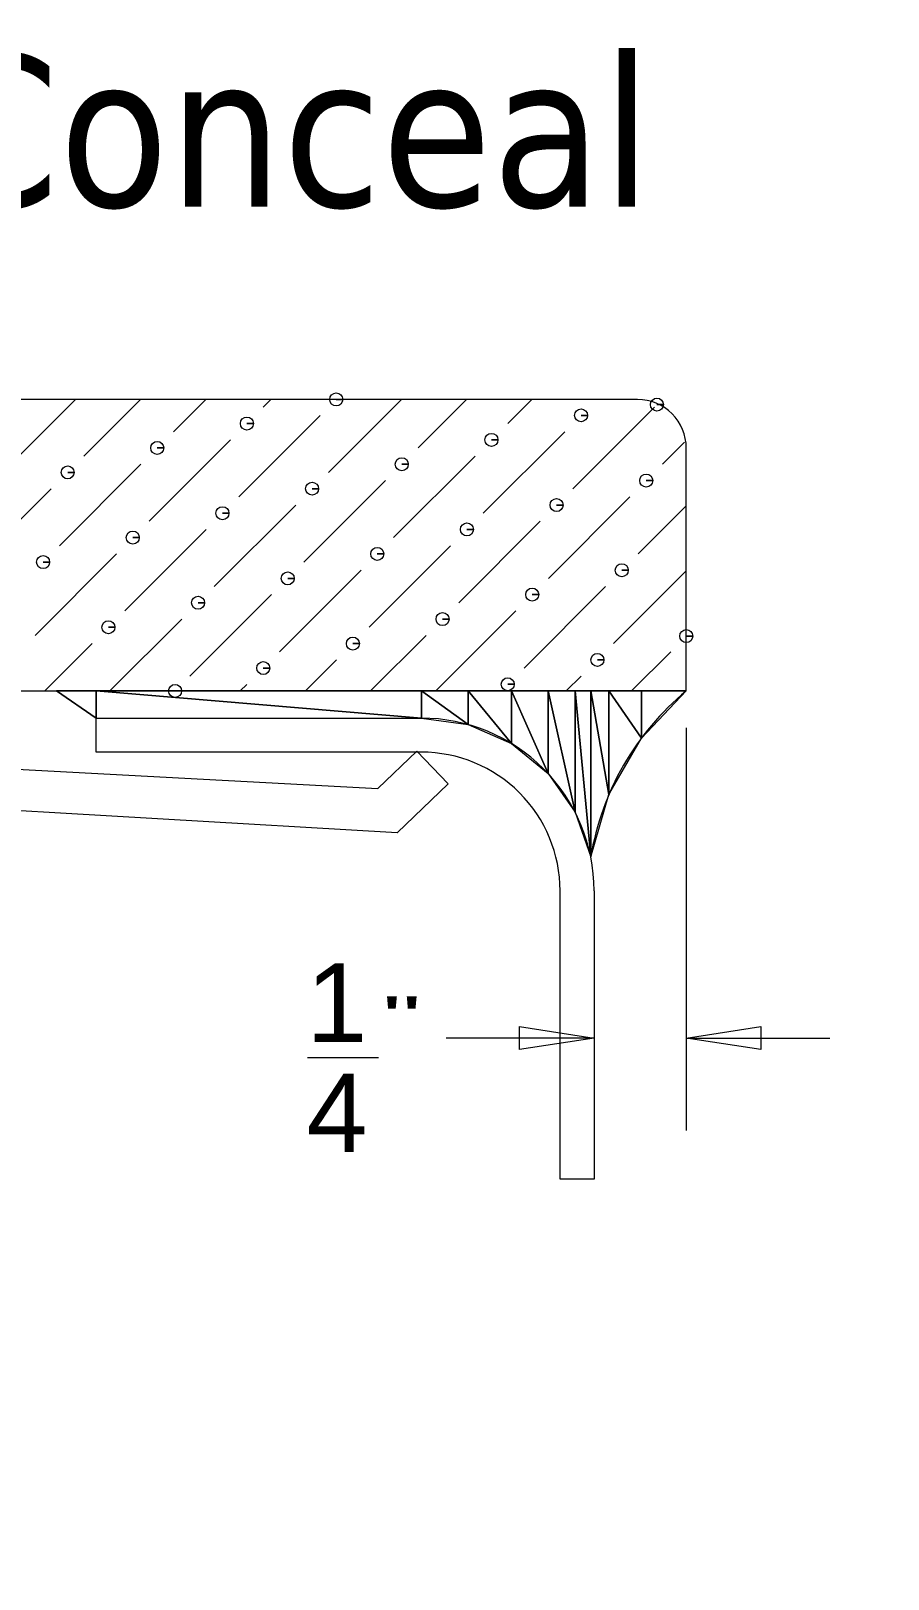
# Model space of a CAD drawing. Header units: millimetres. Extents: x 307 to 1784, y 295 to 1332.
# Drawn here: x 771.8 to 800.5, y 804 to 855.9 of the extents above; entities that cross this region are included whole.
import ezdxf

# ---------------------------------------------------------------- set-up
doc = ezdxf.new("R2010")
doc.units = ezdxf.units.MM
doc.linetypes.add('ACAD_ISO02W100', pattern=[15, 12, -3])
for name, color, linetype, lineweight in [('尺寸標注', 1, 'Continuous', 30), ('文字', 3, 'Continuous', 30), ('細實線', 1, 'Continuous', 13), ('虚线', 2, 'ACAD_ISO02W100', 30)]:
    doc.layers.add(name, color=color, linetype=linetype, lineweight=lineweight)
doc.styles.add('0', font='arial_0.ttf', dxfattribs={"height": 1})
doc.styles.add('DIM', font='txt.shx', dxfattribs={"width": 0.7, "bigfont": 'chineset.shx'})
doc.styles.get("Standard").update_dxf_attribs({"font": 'arial.ttf'})
doc.dimstyles.new('mm+in(开孔纸尺寸)', dxfattribs={"dimscale": 3, "dimtxt": 3.8, "dimasz": 2, "dimexe": 1.25, "dimexo": 0.625, "dimgap": 2, "dimtad": 1, "dimtxsty": 'DIM', "dimcen": 0, "dimclrd": 256, "dimclre": 256, "dimclrt": 3, "dimadec": 0, "dimazin": 0, "dimtfac": 1, "dimtmove": 0, "dimatfit": 1, "dimfxl": 1, "dimlwd": -1, "dimarcsym": 0})

# ---------------------------------------------------------------- blocks, each defined once
blk = doc.blocks.new('*D25')
at = {"layer": 'Defpoints', "color": 0}
for p in [(689.032, 971.518), (1474.332, 971.518), (1474.332, 622.848)]:
    blk.add_point(p, dxfattribs=at)
at = {"layer": '尺寸標注', "lineweight": -2}
for p, q in [((689.032, 969.643), (689.032, 619.098)), ((1474.332, 969.643), (1474.332, 619.098))]:
    blk.add_line(p, q, dxfattribs=at)
at = {"layer": '尺寸標注'}
blk.add_line((695.032, 622.848), (1468.332, 622.848), dxfattribs=at)
for points in [[(695.032, 623.848), (695.032, 621.848), (689.032, 622.848)], [(1468.332, 621.848), (1468.332, 623.848), (1474.332, 622.848)]]:
    blk.add_solid(points, dxfattribs=at)
at = {"layer": '尺寸標注', "color": 3, "insert": (1081.682, 635.498), "char_height": 11.4, "attachment_point": 5, "style": 'DIM'}
blk.add_mtext('785,3mm [30 15/16"]', dxfattribs=at)
blk = doc.blocks.new('*D26')
at = {"layer": 'Defpoints', "color": 0}
for p in [(695.382, 971.518), (1467.982, 971.518), (1467.982, 651.77)]:
    blk.add_point(p, dxfattribs=at)
at = {"layer": '尺寸標注', "lineweight": -2}
for p, q in [((695.382, 969.643), (695.382, 648.02)), ((1467.982, 969.643), (1467.982, 648.02))]:
    blk.add_line(p, q, dxfattribs=at)
at = {"layer": '尺寸標注'}
blk.add_line((701.382, 651.77), (1461.982, 651.77), dxfattribs=at)
for points in [[(701.382, 652.77), (701.382, 650.77), (695.382, 651.77)], [(1461.982, 650.77), (1461.982, 652.77), (1467.982, 651.77)]]:
    blk.add_solid(points, dxfattribs=at)
at = {"layer": '尺寸標注', "color": 3, "insert": (1081.682, 664.42), "char_height": 11.4, "attachment_point": 5, "style": 'DIM'}
blk.add_mtext('772,6mm [30 7/16"]', dxfattribs=at)
blk = doc.blocks.new('*D27')
at = {"layer": 'Defpoints', "color": 0}
for p in [(1088.302, 1188.968), (601.869, 754.068), (1088.302, 754.068)]:
    blk.add_point(p, dxfattribs=at)
at = {"layer": '尺寸標注', "lineweight": -2}
for p, q in [((1086.427, 1188.968), (598.119, 1188.968)), ((1086.427, 754.068), (598.119, 754.068))]:
    blk.add_line(p, q, dxfattribs=at)
at = {"layer": '尺寸標注'}
blk.add_line((601.869, 1182.968), (601.869, 760.068), dxfattribs=at)
for points in [[(602.869, 1182.968), (600.869, 1182.968), (601.869, 1188.968)], [(600.869, 760.068), (602.869, 760.068), (601.869, 754.068)]]:
    blk.add_solid(points, dxfattribs=at)
at = {"layer": '尺寸標注', "color": 3, "insert": (589.219, 971.518), "char_height": 11.4, "attachment_point": 5, "rotation": 90, "style": 'DIM'}
blk.add_mtext('434,9mm [17 1/8"]', dxfattribs=at)
blk = doc.blocks.new('*D28')
at = {"layer": 'Defpoints', "color": 0}
for p in [(1081.682, 1182.618), (629.142, 760.418), (1081.682, 760.418)]:
    blk.add_point(p, dxfattribs=at)
at = {"layer": '尺寸標注', "lineweight": -2}
for p, q in [((1079.807, 1182.618), (625.392, 1182.618)), ((1079.807, 760.418), (625.392, 760.418))]:
    blk.add_line(p, q, dxfattribs=at)
at = {"layer": '尺寸標注'}
blk.add_line((629.142, 1176.618), (629.142, 766.418), dxfattribs=at)
for points in [[(630.142, 1176.618), (628.142, 1176.618), (629.142, 1182.618)], [(628.142, 766.418), (630.142, 766.418), (629.142, 760.418)]]:
    blk.add_solid(points, dxfattribs=at)
at = {"layer": '尺寸標注', "color": 3, "insert": (616.492, 971.518), "char_height": 11.4, "attachment_point": 5, "rotation": 90, "style": 'DIM'}
blk.add_mtext('422,2mm [16 5/8"]', dxfattribs=at)
blk = doc.blocks.new('*D30')
at = {"layer": 'Defpoints', "color": 0}
for p in [(715.382, 969.015), (1081.682, 805.4), (1081.682, 712.267)]:
    blk.add_point(p, dxfattribs=at)
at = {"layer": '尺寸標注', "lineweight": -2}
for p, q in [((715.382, 967.14), (715.382, 708.517)), ((1081.682, 803.525), (1081.682, 708.517))]:
    blk.add_line(p, q, dxfattribs=at)
at = {"layer": '尺寸標注'}
blk.add_line((721.382, 712.267), (1075.682, 712.267), dxfattribs=at)
for points in [[(721.382, 713.267), (721.382, 711.267), (715.382, 712.267)], [(1075.682, 711.267), (1075.682, 713.267), (1081.682, 712.267)]]:
    blk.add_solid(points, dxfattribs=at)
at = {"layer": '尺寸標注', "color": 3, "insert": (898.532, 724.917), "char_height": 11.4, "attachment_point": 5, "style": 'DIM'}
blk.add_mtext('366,3mm [14 7/16"]', dxfattribs=at)
blk = doc.blocks.new('*D37')
at = {"layer": 'Defpoints', "color": 0}
for p in [(1081.682, 1176.178), (659.813, 766.678), (1081.682, 766.678)]:
    blk.add_point(p, dxfattribs=at)
at = {"layer": '尺寸標注', "lineweight": -2}
for p, q in [((1079.807, 1176.178), (656.063, 1176.178)), ((1079.807, 766.678), (656.063, 766.678))]:
    blk.add_line(p, q, dxfattribs=at)
at = {"layer": '尺寸標注'}
blk.add_line((659.813, 1170.178), (659.813, 772.678), dxfattribs=at)
for points in [[(660.813, 1170.178), (658.813, 1170.178), (659.813, 1176.178)], [(658.813, 772.678), (660.813, 772.678), (659.813, 766.678)]]:
    blk.add_solid(points, dxfattribs=at)
at = {"layer": '尺寸標注', "color": 3, "insert": (647.163, 971.428), "char_height": 11.4, "attachment_point": 5, "rotation": 90, "style": 'DIM'}
blk.add_mtext('409,5mm [16 1/8"]', dxfattribs=at)
blk = doc.blocks.new('*D38')
at = {"layer": 'Defpoints', "color": 0}
for p in [(701.732, 971.428), (1461.632, 971.428), (1461.632, 678.866)]:
    blk.add_point(p, dxfattribs=at)
at = {"layer": '尺寸標注', "lineweight": -2}
for p, q in [((701.732, 969.553), (701.732, 675.116)), ((1461.632, 969.553), (1461.632, 675.116))]:
    blk.add_line(p, q, dxfattribs=at)
at = {"layer": '尺寸標注'}
blk.add_line((707.732, 678.866), (1455.632, 678.866), dxfattribs=at)
for points in [[(707.732, 679.866), (707.732, 677.866), (701.732, 678.866)], [(1455.632, 677.866), (1455.632, 679.866), (1461.632, 678.866)]]:
    blk.add_solid(points, dxfattribs=at)
at = {"layer": '尺寸標注', "color": 3, "insert": (1081.682, 691.516), "char_height": 11.4, "attachment_point": 5, "style": 'DIM'}
blk.add_mtext('759,9mm [29 15/16"]', dxfattribs=at)

msp = doc.modelspace()

# ---------------------------------------------------------------- linework, layer by layer
msp.add_arc((790.493, 854.457), 97.45, 183.92536, 266.30008)
at = {"layer": '文字'}
msp.add_lwpolyline([(1378.339, 1173.062, 0.016145), (1281.882, 1176.178), (881.482, 1176.178, 0.016145), (785.024, 1173.062, 0.375749), (705.942, 1094.291, 0.034269), (705.942, 848.565, 0.375749), (785.024, 769.793, 0.016145), (881.482, 766.678), (1281.882, 766.678, 0.016145), (1378.339, 769.793, 0.375749), (1457.421, 848.565, 0.034269), (1457.421, 1094.291, 0.375749)], format="xyb", close=True, dxfattribs=at)
at = {"layer": '細實線', "lineweight": 9}
for points in [[(792.118, 843.507), (792.118, 843.507), (748.089, 843.507), (748.089, 843.507)], [(770.547, 840.787), (770.547, 840.787), (773.266, 843.508), (773.266, 843.508)], [(773.552, 841.607), (773.552, 841.607), (775.453, 843.508), (775.453, 843.508)], [(776.559, 842.427), (776.559, 842.427), (777.638, 843.508), (777.638, 843.508)], [(779.566, 843.248), (779.566, 843.248), (779.825, 843.508), (779.825, 843.508)], [(781.75, 841.061), (781.75, 841.061), (784.197, 843.508), (784.197, 843.508)], [(784.757, 841.881), (784.757, 841.881), (786.384, 843.508), (786.384, 843.508)], [(787.762, 842.701), (787.762, 842.701), (788.57, 843.508), (788.57, 843.508)], [(778.744, 840.242), (778.744, 840.242), (781.476, 842.974), (781.476, 842.974)], [(789.949, 840.515), (789.949, 840.515), (792.682, 843.248), (792.682, 843.248)], [(786.942, 839.694), (786.942, 839.694), (789.675, 842.427), (789.675, 842.427)], [(775.739, 839.422), (775.739, 839.422), (778.472, 842.153), (778.472, 842.153)], [(792.955, 841.335), (792.955, 841.335), (793.697, 842.076), (793.697, 842.076)], [(793.751, 833.731), (793.751, 833.731), (793.751, 841.874), (793.751, 841.874)], [(783.938, 838.876), (783.938, 838.876), (786.67, 841.607), (786.67, 841.607)], [(772.732, 838.602), (772.732, 838.602), (775.465, 841.335), (775.465, 841.335)], [(769.726, 837.781), (769.726, 837.781), (772.459, 840.515), (772.459, 840.515)], [(780.931, 838.055), (780.931, 838.055), (783.664, 840.787), (783.664, 840.787)], [(777.924, 837.235), (777.924, 837.235), (780.657, 839.968), (780.657, 839.968)], [(789.129, 837.509), (789.129, 837.509), (791.862, 840.242), (791.862, 840.242)], [(792.134, 838.329), (792.134, 838.329), (793.751, 839.945), (793.751, 839.945)], [(786.123, 836.689), (786.123, 836.689), (788.855, 839.422), (788.855, 839.422)], [(774.919, 836.415), (774.919, 836.415), (777.652, 839.148), (777.652, 839.148)], [(771.913, 835.596), (771.913, 835.596), (774.645, 838.329), (774.645, 838.329)], [(783.116, 835.87), (783.116, 835.87), (785.849, 838.602), (785.849, 838.602)], [(780.111, 835.05), (780.111, 835.05), (782.844, 837.781), (782.844, 837.781)], [(791.316, 835.322), (791.316, 835.322), (793.751, 837.758), (793.751, 837.758)], [(788.31, 834.502), (788.31, 834.502), (791.042, 837.235), (791.042, 837.235)], [(777.104, 834.23), (777.104, 834.23), (779.837, 836.963), (779.837, 836.963)], [(785.353, 833.733), (785.353, 833.733), (788.036, 836.415), (788.036, 836.415)], [(774.422, 833.733), (774.422, 833.733), (776.831, 836.141), (776.831, 836.141)], [(772.237, 833.733), (772.237, 833.733), (773.826, 835.322), (773.826, 835.322)], [(783.166, 833.733), (783.166, 833.733), (785.029, 835.596), (785.029, 835.596)], [(780.981, 833.733), (780.981, 833.733), (782.024, 834.776), (782.024, 834.776)], [(791.913, 833.733), (791.913, 833.733), (793.229, 835.05), (793.229, 835.05)], [(789.725, 833.733), (789.725, 833.733), (790.223, 834.23), (790.223, 834.23)], [(748.823, 833.733), (748.823, 833.733), (793.751, 833.733), (793.751, 833.733)], [(773.962, 832.824), (773.962, 832.824), (772.633, 833.733), (772.633, 833.733)], [(778.794, 833.733), (778.794, 833.733), (779.018, 833.956), (779.018, 833.956)], [(793.751, 833.733), (792.044, 832.327), (790.905, 830.349), (790.547, 828.168)], [(773.96, 832.824), (773.96, 832.824), (784.867, 832.824), (784.867, 832.824)], [(773.96, 831.682), (773.96, 831.682), (773.96, 832.823), (773.96, 832.823)], [(752.709, 832.109), (752.709, 832.109), (783.409, 830.465), (783.409, 830.465)], [(793.751, 832.495), (793.751, 832.495), (793.751, 819.001), (793.751, 819.001)], [(784.869, 831.682), (784.869, 831.682), (773.962, 831.682), (773.962, 831.682)], [(783.409, 830.465), (783.409, 830.465), (784.712, 831.719), (784.712, 831.719)], [(784.712, 831.719), (784.712, 831.719), (785.767, 830.622), (785.767, 830.622)], [(784.061, 828.982), (784.061, 828.982), (751.897, 830.855), (751.897, 830.855)], [(785.765, 830.622), (785.765, 830.622), (784.061, 828.982), (784.061, 828.982)], [(789.518, 817.364), (789.518, 817.364), (789.518, 827.033), (789.518, 827.033)], [(790.659, 827.033), (790.659, 827.033), (790.659, 817.364), (790.659, 817.364)], [(790.659, 822.094), (790.659, 822.094), (785.697, 822.094), (785.697, 822.094)], [(793.751, 822.094), (793.751, 822.094), (798.561, 822.094), (798.561, 822.094)], [(781.049, 821.442), (781.049, 821.442), (783.428, 821.442), (783.428, 821.442)], [(790.659, 817.364), (790.659, 817.364), (789.518, 817.364), (789.518, 817.364)]]:
    msp.add_open_spline(points, degree=3, dxfattribs=at)
for points, knots in [([(782.012, 843.509), (782.012, 843.509), (782.23, 843.509), (782.23, 843.509), (782.23, 843.509), (782.23, 843.629), (782.133, 843.727), (782.012, 843.727), (782.012, 843.727), (781.892, 843.727), (781.795, 843.629), (781.795, 843.509), (781.795, 843.509), (781.795, 843.389), (781.892, 843.291), (782.012, 843.291), (782.012, 843.291), (782.133, 843.291), (782.23, 843.389), (782.23, 843.509), (782.23, 843.509), (782.23, 843.509), (782.012, 843.509), (782.012, 843.509)], [0, 0, 0, 0, 0.142857, 0.142857, 0.142857, 0.142857, 0.285714, 0.285714, 0.285714, 0.285714, 0.428571, 0.428571, 0.428571, 0.428571, 0.571429, 0.571429, 0.571429, 0.571429, 0.714286, 0.714286, 0.714286, 0.714286, 1, 1, 1, 1]), ([(793.751, 841.876), (793.751, 842.308), (793.578, 842.723), (793.273, 843.028), (793.273, 843.028), (792.966, 843.335), (792.553, 843.508), (792.118, 843.508)], [0, 0, 0, 0, 0.333333, 0.333333, 0.333333, 0.333333, 1, 1, 1, 1]), ([(792.769, 843.334), (792.769, 843.334), (792.987, 843.334), (792.987, 843.334), (792.987, 843.334), (792.987, 843.454), (792.89, 843.552), (792.769, 843.552), (792.769, 843.552), (792.649, 843.552), (792.551, 843.454), (792.551, 843.334), (792.551, 843.334), (792.551, 843.214), (792.649, 843.116), (792.769, 843.116), (792.769, 843.116), (792.89, 843.116), (792.987, 843.214), (792.987, 843.334), (792.987, 843.334), (792.987, 843.334), (792.769, 843.334), (792.769, 843.334)], [0, 0, 0, 0, 0.142857, 0.142857, 0.142857, 0.142857, 0.285714, 0.285714, 0.285714, 0.285714, 0.428571, 0.428571, 0.428571, 0.428571, 0.571429, 0.571429, 0.571429, 0.571429, 0.714286, 0.714286, 0.714286, 0.714286, 1, 1, 1, 1]), ([(779.018, 842.701), (779.018, 842.701), (779.236, 842.701), (779.236, 842.701), (779.236, 842.701), (779.236, 842.821), (779.138, 842.919), (779.018, 842.919), (779.018, 842.919), (778.898, 842.919), (778.8, 842.821), (778.8, 842.701), (778.8, 842.701), (778.8, 842.581), (778.898, 842.483), (779.018, 842.483), (779.018, 842.483), (779.138, 842.483), (779.236, 842.581), (779.236, 842.701), (779.236, 842.701), (779.236, 842.701), (779.018, 842.701), (779.018, 842.701)], [0, 0, 0, 0, 0.142857, 0.142857, 0.142857, 0.142857, 0.285714, 0.285714, 0.285714, 0.285714, 0.428571, 0.428571, 0.428571, 0.428571, 0.571429, 0.571429, 0.571429, 0.571429, 0.714286, 0.714286, 0.714286, 0.714286, 1, 1, 1, 1]), ([(790.223, 842.975), (790.223, 842.975), (790.441, 842.975), (790.441, 842.975), (790.441, 842.975), (790.441, 843.095), (790.343, 843.193), (790.223, 843.193), (790.223, 843.193), (790.103, 843.193), (790.005, 843.095), (790.005, 842.975), (790.005, 842.975), (790.005, 842.855), (790.103, 842.757), (790.223, 842.757), (790.223, 842.757), (790.343, 842.757), (790.441, 842.855), (790.441, 842.975), (790.441, 842.975), (790.441, 842.975), (790.223, 842.975), (790.223, 842.975)], [0, 0, 0, 0, 0.142857, 0.142857, 0.142857, 0.142857, 0.285714, 0.285714, 0.285714, 0.285714, 0.428571, 0.428571, 0.428571, 0.428571, 0.571429, 0.571429, 0.571429, 0.571429, 0.714286, 0.714286, 0.714286, 0.714286, 1, 1, 1, 1]), ([(776.011, 841.881), (776.011, 841.881), (776.23, 841.881), (776.23, 841.881), (776.23, 841.881), (776.23, 842.001), (776.131, 842.099), (776.011, 842.099), (776.011, 842.099), (775.891, 842.099), (775.793, 842.001), (775.793, 841.881), (775.793, 841.881), (775.793, 841.761), (775.891, 841.663), (776.011, 841.663), (776.011, 841.663), (776.131, 841.663), (776.23, 841.761), (776.23, 841.881), (776.23, 841.881), (776.23, 841.881), (776.011, 841.881), (776.011, 841.881)], [0, 0, 0, 0, 0.142857, 0.142857, 0.142857, 0.142857, 0.285714, 0.285714, 0.285714, 0.285714, 0.428571, 0.428571, 0.428571, 0.428571, 0.571429, 0.571429, 0.571429, 0.571429, 0.714286, 0.714286, 0.714286, 0.714286, 1, 1, 1, 1]), ([(787.217, 842.153), (787.217, 842.153), (787.435, 842.153), (787.435, 842.153), (787.435, 842.153), (787.435, 842.273), (787.336, 842.371), (787.217, 842.371), (787.217, 842.371), (787.097, 842.371), (786.998, 842.273), (786.998, 842.153), (786.998, 842.153), (786.998, 842.033), (787.097, 841.935), (787.217, 841.935), (787.217, 841.935), (787.336, 841.935), (787.435, 842.033), (787.435, 842.153), (787.435, 842.153), (787.435, 842.153), (787.217, 842.153), (787.217, 842.153)], [0, 0, 0, 0, 0.142857, 0.142857, 0.142857, 0.142857, 0.285714, 0.285714, 0.285714, 0.285714, 0.428571, 0.428571, 0.428571, 0.428571, 0.571429, 0.571429, 0.571429, 0.571429, 0.714286, 0.714286, 0.714286, 0.714286, 1, 1, 1, 1]), ([(784.212, 841.335), (784.212, 841.335), (784.43, 841.335), (784.43, 841.335), (784.43, 841.335), (784.43, 841.456), (784.332, 841.554), (784.212, 841.554), (784.212, 841.554), (784.092, 841.554), (783.994, 841.456), (783.994, 841.335), (783.994, 841.335), (783.994, 841.215), (784.092, 841.118), (784.212, 841.118), (784.212, 841.118), (784.332, 841.118), (784.43, 841.215), (784.43, 841.335), (784.43, 841.335), (784.43, 841.335), (784.212, 841.335), (784.212, 841.335)], [0, 0, 0, 0, 0.142857, 0.142857, 0.142857, 0.142857, 0.285714, 0.285714, 0.285714, 0.285714, 0.428571, 0.428571, 0.428571, 0.428571, 0.571429, 0.571429, 0.571429, 0.571429, 0.714286, 0.714286, 0.714286, 0.714286, 1, 1, 1, 1]), ([(773.007, 841.062), (773.007, 841.062), (773.225, 841.062), (773.225, 841.062), (773.225, 841.062), (773.225, 841.182), (773.127, 841.28), (773.007, 841.28), (773.007, 841.28), (772.886, 841.28), (772.789, 841.182), (772.789, 841.062), (772.789, 841.062), (772.789, 840.942), (772.886, 840.844), (773.007, 840.844), (773.007, 840.844), (773.127, 840.844), (773.225, 840.942), (773.225, 841.062), (773.225, 841.062), (773.225, 841.062), (773.007, 841.062), (773.007, 841.062)], [0, 0, 0, 0, 0.142857, 0.142857, 0.142857, 0.142857, 0.285714, 0.285714, 0.285714, 0.285714, 0.428571, 0.428571, 0.428571, 0.428571, 0.571429, 0.571429, 0.571429, 0.571429, 0.714286, 0.714286, 0.714286, 0.714286, 1, 1, 1, 1]), ([(792.409, 840.788), (792.409, 840.788), (792.626, 840.788), (792.626, 840.788), (792.626, 840.788), (792.626, 840.908), (792.528, 841.006), (792.409, 841.006), (792.409, 841.006), (792.288, 841.006), (792.19, 840.908), (792.19, 840.788), (792.19, 840.788), (792.19, 840.668), (792.288, 840.57), (792.409, 840.57), (792.409, 840.57), (792.528, 840.57), (792.626, 840.668), (792.626, 840.788), (792.626, 840.788), (792.626, 840.788), (792.409, 840.788), (792.409, 840.788)], [0, 0, 0, 0, 0.142857, 0.142857, 0.142857, 0.142857, 0.285714, 0.285714, 0.285714, 0.285714, 0.428571, 0.428571, 0.428571, 0.428571, 0.571429, 0.571429, 0.571429, 0.571429, 0.714286, 0.714286, 0.714286, 0.714286, 1, 1, 1, 1]), ([(781.205, 840.516), (781.205, 840.516), (781.423, 840.516), (781.423, 840.516), (781.423, 840.516), (781.423, 840.636), (781.325, 840.734), (781.205, 840.734), (781.205, 840.734), (781.085, 840.734), (780.987, 840.636), (780.987, 840.516), (780.987, 840.516), (780.987, 840.396), (781.085, 840.298), (781.205, 840.298), (781.205, 840.298), (781.325, 840.298), (781.423, 840.396), (781.423, 840.516), (781.423, 840.516), (781.423, 840.516), (781.205, 840.516), (781.205, 840.516)], [0, 0, 0, 0, 0.142857, 0.142857, 0.142857, 0.142857, 0.285714, 0.285714, 0.285714, 0.285714, 0.428571, 0.428571, 0.428571, 0.428571, 0.571429, 0.571429, 0.571429, 0.571429, 0.714286, 0.714286, 0.714286, 0.714286, 1, 1, 1, 1]), ([(778.198, 839.694), (778.198, 839.694), (778.416, 839.694), (778.416, 839.694), (778.416, 839.694), (778.416, 839.815), (778.319, 839.912), (778.198, 839.912), (778.198, 839.912), (778.078, 839.912), (777.981, 839.815), (777.981, 839.694), (777.981, 839.694), (777.981, 839.574), (778.078, 839.476), (778.198, 839.476), (778.198, 839.476), (778.319, 839.476), (778.416, 839.574), (778.416, 839.694), (778.416, 839.694), (778.416, 839.694), (778.198, 839.694), (778.198, 839.694)], [0, 0, 0, 0, 0.142857, 0.142857, 0.142857, 0.142857, 0.285714, 0.285714, 0.285714, 0.285714, 0.428571, 0.428571, 0.428571, 0.428571, 0.571429, 0.571429, 0.571429, 0.571429, 0.714286, 0.714286, 0.714286, 0.714286, 1, 1, 1, 1]), ([(789.402, 839.968), (789.402, 839.968), (789.619, 839.968), (789.619, 839.968), (789.619, 839.968), (789.619, 840.088), (789.522, 840.186), (789.402, 840.186), (789.402, 840.186), (789.281, 840.186), (789.184, 840.088), (789.184, 839.968), (789.184, 839.968), (789.184, 839.848), (789.281, 839.75), (789.402, 839.75), (789.402, 839.75), (789.522, 839.75), (789.619, 839.848), (789.619, 839.968), (789.619, 839.968), (789.619, 839.968), (789.402, 839.968), (789.402, 839.968)], [0, 0, 0, 0, 0.142857, 0.142857, 0.142857, 0.142857, 0.285714, 0.285714, 0.285714, 0.285714, 0.428571, 0.428571, 0.428571, 0.428571, 0.571429, 0.571429, 0.571429, 0.571429, 0.714286, 0.714286, 0.714286, 0.714286, 1, 1, 1, 1]), ([(786.397, 839.149), (786.397, 839.149), (786.615, 839.149), (786.615, 839.149), (786.615, 839.149), (786.615, 839.268), (786.517, 839.367), (786.397, 839.367), (786.397, 839.367), (786.277, 839.367), (786.179, 839.268), (786.179, 839.149), (786.179, 839.149), (786.179, 839.028), (786.277, 838.93), (786.397, 838.93), (786.397, 838.93), (786.517, 838.93), (786.615, 839.028), (786.615, 839.149), (786.615, 839.149), (786.615, 839.149), (786.397, 839.149), (786.397, 839.149)], [0, 0, 0, 0, 0.142857, 0.142857, 0.142857, 0.142857, 0.285714, 0.285714, 0.285714, 0.285714, 0.428571, 0.428571, 0.428571, 0.428571, 0.571429, 0.571429, 0.571429, 0.571429, 0.714286, 0.714286, 0.714286, 0.714286, 1, 1, 1, 1]), ([(775.192, 838.877), (775.192, 838.877), (775.41, 838.877), (775.41, 838.877), (775.41, 838.877), (775.41, 838.997), (775.312, 839.095), (775.192, 839.095), (775.192, 839.095), (775.072, 839.095), (774.974, 838.997), (774.974, 838.877), (774.974, 838.877), (774.974, 838.756), (775.072, 838.659), (775.192, 838.659), (775.192, 838.659), (775.312, 838.659), (775.41, 838.756), (775.41, 838.877), (775.41, 838.877), (775.41, 838.877), (775.192, 838.877), (775.192, 838.877)], [0, 0, 0, 0, 0.142857, 0.142857, 0.142857, 0.142857, 0.285714, 0.285714, 0.285714, 0.285714, 0.428571, 0.428571, 0.428571, 0.428571, 0.571429, 0.571429, 0.571429, 0.571429, 0.714286, 0.714286, 0.714286, 0.714286, 1, 1, 1, 1]), ([(772.185, 838.055), (772.185, 838.055), (772.403, 838.055), (772.403, 838.055), (772.403, 838.055), (772.403, 838.175), (772.305, 838.273), (772.185, 838.273), (772.185, 838.273), (772.065, 838.273), (771.967, 838.175), (771.967, 838.055), (771.967, 838.055), (771.967, 837.935), (772.065, 837.837), (772.185, 837.837), (772.185, 837.837), (772.305, 837.837), (772.403, 837.935), (772.403, 838.055), (772.403, 838.055), (772.403, 838.055), (772.185, 838.055), (772.185, 838.055)], [0, 0, 0, 0, 0.142857, 0.142857, 0.142857, 0.142857, 0.285714, 0.285714, 0.285714, 0.285714, 0.428571, 0.428571, 0.428571, 0.428571, 0.571429, 0.571429, 0.571429, 0.571429, 0.714286, 0.714286, 0.714286, 0.714286, 1, 1, 1, 1]), ([(783.39, 838.329), (783.39, 838.329), (783.608, 838.329), (783.608, 838.329), (783.608, 838.329), (783.608, 838.449), (783.51, 838.547), (783.39, 838.547), (783.39, 838.547), (783.27, 838.547), (783.172, 838.449), (783.172, 838.329), (783.172, 838.329), (783.172, 838.209), (783.27, 838.111), (783.39, 838.111), (783.39, 838.111), (783.51, 838.111), (783.608, 838.209), (783.608, 838.329), (783.608, 838.329), (783.608, 838.329), (783.39, 838.329), (783.39, 838.329)], [0, 0, 0, 0, 0.142857, 0.142857, 0.142857, 0.142857, 0.285714, 0.285714, 0.285714, 0.285714, 0.428571, 0.428571, 0.428571, 0.428571, 0.571429, 0.571429, 0.571429, 0.571429, 0.714286, 0.714286, 0.714286, 0.714286, 1, 1, 1, 1]), ([(780.386, 837.509), (780.386, 837.509), (780.604, 837.509), (780.604, 837.509), (780.604, 837.509), (780.604, 837.629), (780.505, 837.727), (780.386, 837.727), (780.386, 837.727), (780.265, 837.727), (780.167, 837.629), (780.167, 837.509), (780.167, 837.509), (780.167, 837.389), (780.265, 837.291), (780.386, 837.291), (780.386, 837.291), (780.505, 837.291), (780.604, 837.389), (780.604, 837.509), (780.604, 837.509), (780.604, 837.509), (780.386, 837.509), (780.386, 837.509)], [0, 0, 0, 0, 0.142857, 0.142857, 0.142857, 0.142857, 0.285714, 0.285714, 0.285714, 0.285714, 0.428571, 0.428571, 0.428571, 0.428571, 0.571429, 0.571429, 0.571429, 0.571429, 0.714286, 0.714286, 0.714286, 0.714286, 1, 1, 1, 1]), ([(791.589, 837.781), (791.589, 837.781), (791.807, 837.781), (791.807, 837.781), (791.807, 837.781), (791.807, 837.901), (791.709, 837.999), (791.589, 837.999), (791.589, 837.999), (791.469, 837.999), (791.371, 837.901), (791.371, 837.781), (791.371, 837.781), (791.371, 837.661), (791.469, 837.563), (791.589, 837.563), (791.589, 837.563), (791.709, 837.563), (791.807, 837.661), (791.807, 837.781), (791.807, 837.781), (791.807, 837.781), (791.589, 837.781), (791.589, 837.781)], [0, 0, 0, 0, 0.142857, 0.142857, 0.142857, 0.142857, 0.285714, 0.285714, 0.285714, 0.285714, 0.428571, 0.428571, 0.428571, 0.428571, 0.571429, 0.571429, 0.571429, 0.571429, 0.714286, 0.714286, 0.714286, 0.714286, 1, 1, 1, 1]), ([(777.379, 836.69), (777.379, 836.69), (777.597, 836.69), (777.597, 836.69), (777.597, 836.69), (777.597, 836.81), (777.499, 836.908), (777.379, 836.908), (777.379, 836.908), (777.259, 836.908), (777.161, 836.81), (777.161, 836.69), (777.161, 836.69), (777.161, 836.57), (777.259, 836.472), (777.379, 836.472), (777.379, 836.472), (777.499, 836.472), (777.597, 836.57), (777.597, 836.69), (777.597, 836.69), (777.597, 836.69), (777.379, 836.69), (777.379, 836.69)], [0, 0, 0, 0, 0.142857, 0.142857, 0.142857, 0.142857, 0.285714, 0.285714, 0.285714, 0.285714, 0.428571, 0.428571, 0.428571, 0.428571, 0.571429, 0.571429, 0.571429, 0.571429, 0.714286, 0.714286, 0.714286, 0.714286, 1, 1, 1, 1]), ([(788.584, 836.963), (788.584, 836.963), (788.802, 836.963), (788.802, 836.963), (788.802, 836.963), (788.802, 837.084), (788.704, 837.182), (788.584, 837.182), (788.584, 837.182), (788.464, 837.182), (788.366, 837.084), (788.366, 836.963), (788.366, 836.963), (788.366, 836.843), (788.464, 836.745), (788.584, 836.745), (788.584, 836.745), (788.704, 836.745), (788.802, 836.843), (788.802, 836.963), (788.802, 836.963), (788.802, 836.963), (788.584, 836.963), (788.584, 836.963)], [0, 0, 0, 0, 0.142857, 0.142857, 0.142857, 0.142857, 0.285714, 0.285714, 0.285714, 0.285714, 0.428571, 0.428571, 0.428571, 0.428571, 0.571429, 0.571429, 0.571429, 0.571429, 0.714286, 0.714286, 0.714286, 0.714286, 1, 1, 1, 1]), ([(785.577, 836.142), (785.577, 836.142), (785.795, 836.142), (785.795, 836.142), (785.795, 836.142), (785.795, 836.262), (785.697, 836.36), (785.577, 836.36), (785.577, 836.36), (785.457, 836.36), (785.359, 836.262), (785.359, 836.142), (785.359, 836.142), (785.359, 836.022), (785.457, 835.924), (785.577, 835.924), (785.577, 835.924), (785.697, 835.924), (785.795, 836.022), (785.795, 836.142), (785.795, 836.142), (785.795, 836.142), (785.577, 836.142), (785.577, 836.142)], [0, 0, 0, 0, 0.142857, 0.142857, 0.142857, 0.142857, 0.285714, 0.285714, 0.285714, 0.285714, 0.428571, 0.428571, 0.428571, 0.428571, 0.571429, 0.571429, 0.571429, 0.571429, 0.714286, 0.714286, 0.714286, 0.714286, 1, 1, 1, 1]), ([(774.372, 835.87), (774.372, 835.87), (774.59, 835.87), (774.59, 835.87), (774.59, 835.87), (774.59, 835.99), (774.492, 836.088), (774.372, 836.088), (774.372, 836.088), (774.252, 836.088), (774.154, 835.99), (774.154, 835.87), (774.154, 835.87), (774.154, 835.75), (774.252, 835.652), (774.372, 835.652), (774.372, 835.652), (774.492, 835.652), (774.59, 835.75), (774.59, 835.87), (774.59, 835.87), (774.59, 835.87), (774.372, 835.87), (774.372, 835.87)], [0, 0, 0, 0, 0.142857, 0.142857, 0.142857, 0.142857, 0.285714, 0.285714, 0.285714, 0.285714, 0.428571, 0.428571, 0.428571, 0.428571, 0.571429, 0.571429, 0.571429, 0.571429, 0.714286, 0.714286, 0.714286, 0.714286, 1, 1, 1, 1]), ([(793.752, 835.573), (793.752, 835.573), (793.969, 835.573), (793.969, 835.573), (793.969, 835.573), (793.969, 835.693), (793.872, 835.791), (793.752, 835.791), (793.752, 835.791), (793.631, 835.791), (793.533, 835.693), (793.533, 835.573), (793.533, 835.573), (793.533, 835.453), (793.631, 835.355), (793.752, 835.355), (793.752, 835.355), (793.872, 835.355), (793.969, 835.453), (793.969, 835.573), (793.969, 835.573), (793.969, 835.573), (793.752, 835.573), (793.752, 835.573)], [0, 0, 0, 0, 0.142857, 0.142857, 0.142857, 0.142857, 0.285714, 0.285714, 0.285714, 0.285714, 0.428571, 0.428571, 0.428571, 0.428571, 0.571429, 0.571429, 0.571429, 0.571429, 0.714286, 0.714286, 0.714286, 0.714286, 1, 1, 1, 1]), ([(782.571, 835.322), (782.571, 835.322), (782.788, 835.322), (782.788, 835.322), (782.788, 835.322), (782.788, 835.442), (782.691, 835.54), (782.571, 835.54), (782.571, 835.54), (782.45, 835.54), (782.352, 835.442), (782.352, 835.322), (782.352, 835.322), (782.352, 835.202), (782.45, 835.104), (782.571, 835.104), (782.571, 835.104), (782.691, 835.104), (782.788, 835.202), (782.788, 835.322), (782.788, 835.322), (782.788, 835.322), (782.571, 835.322), (782.571, 835.322)], [0, 0, 0, 0, 0.142857, 0.142857, 0.142857, 0.142857, 0.285714, 0.285714, 0.285714, 0.285714, 0.428571, 0.428571, 0.428571, 0.428571, 0.571429, 0.571429, 0.571429, 0.571429, 0.714286, 0.714286, 0.714286, 0.714286, 1, 1, 1, 1]), ([(779.566, 834.503), (779.566, 834.503), (779.784, 834.503), (779.784, 834.503), (779.784, 834.503), (779.784, 834.623), (779.686, 834.72), (779.566, 834.72), (779.566, 834.72), (779.446, 834.72), (779.348, 834.623), (779.348, 834.503), (779.348, 834.503), (779.348, 834.382), (779.446, 834.284), (779.566, 834.284), (779.566, 834.284), (779.686, 834.284), (779.784, 834.382), (779.784, 834.503), (779.784, 834.503), (779.784, 834.503), (779.566, 834.503), (779.566, 834.503)], [0, 0, 0, 0, 0.142857, 0.142857, 0.142857, 0.142857, 0.285714, 0.285714, 0.285714, 0.285714, 0.428571, 0.428571, 0.428571, 0.428571, 0.571429, 0.571429, 0.571429, 0.571429, 0.714286, 0.714286, 0.714286, 0.714286, 1, 1, 1, 1]), ([(790.769, 834.777), (790.769, 834.777), (790.987, 834.777), (790.987, 834.777), (790.987, 834.777), (790.987, 834.896), (790.889, 834.994), (790.769, 834.994), (790.769, 834.994), (790.649, 834.994), (790.551, 834.896), (790.551, 834.777), (790.551, 834.777), (790.551, 834.656), (790.649, 834.558), (790.769, 834.558), (790.769, 834.558), (790.889, 834.558), (790.987, 834.656), (790.987, 834.777), (790.987, 834.777), (790.987, 834.777), (790.769, 834.777), (790.769, 834.777)], [0, 0, 0, 0, 0.142857, 0.142857, 0.142857, 0.142857, 0.285714, 0.285714, 0.285714, 0.285714, 0.428571, 0.428571, 0.428571, 0.428571, 0.571429, 0.571429, 0.571429, 0.571429, 0.714286, 0.714286, 0.714286, 0.714286, 1, 1, 1, 1]), ([(787.762, 833.957), (787.762, 833.957), (787.98, 833.957), (787.98, 833.957), (787.98, 833.957), (787.98, 834.077), (787.883, 834.175), (787.762, 834.175), (787.762, 834.175), (787.642, 834.175), (787.544, 834.077), (787.544, 833.957), (787.544, 833.957), (787.544, 833.837), (787.642, 833.739), (787.762, 833.739), (787.762, 833.739), (787.883, 833.739), (787.98, 833.837), (787.98, 833.957), (787.98, 833.957), (787.98, 833.957), (787.762, 833.957), (787.762, 833.957)], [0, 0, 0, 0, 0.142857, 0.142857, 0.142857, 0.142857, 0.285714, 0.285714, 0.285714, 0.285714, 0.428571, 0.428571, 0.428571, 0.428571, 0.571429, 0.571429, 0.571429, 0.571429, 0.714286, 0.714286, 0.714286, 0.714286, 1, 1, 1, 1]), ([(773.962, 832.826), (773.962, 832.826), (772.633, 833.735), (772.633, 833.735), (772.633, 833.735), (772.633, 833.735), (773.962, 833.735), (773.962, 833.735), (773.962, 833.735), (773.962, 833.735), (773.962, 832.826), (773.962, 832.826)], [0, 0, 0, 0, 0.25, 0.25, 0.25, 0.25, 0.5, 0.5, 0.5, 0.5, 1, 1, 1, 1]), ([(773.962, 832.826), (773.962, 832.826), (773.962, 833.735), (773.962, 833.735), (773.962, 833.735), (773.962, 833.735), (784.869, 832.826), (784.869, 832.826), (784.869, 832.826), (784.869, 832.826), (773.962, 832.826), (773.962, 832.826)], [0, 0, 0, 0, 0.25, 0.25, 0.25, 0.25, 0.5, 0.5, 0.5, 0.5, 1, 1, 1, 1]), ([(784.869, 832.826), (784.869, 832.826), (773.962, 833.735), (773.962, 833.735), (773.962, 833.735), (773.962, 833.735), (784.869, 833.735), (784.869, 833.735), (784.869, 833.735), (784.869, 833.735), (784.869, 832.826), (784.869, 832.826)], [0, 0, 0, 0, 0.25, 0.25, 0.25, 0.25, 0.5, 0.5, 0.5, 0.5, 1, 1, 1, 1]), ([(776.609, 833.733), (776.609, 833.733), (776.828, 833.733), (776.828, 833.733), (776.828, 833.733), (776.828, 833.853), (776.73, 833.951), (776.609, 833.951), (776.609, 833.951), (776.489, 833.951), (776.392, 833.853), (776.392, 833.733), (776.392, 833.733), (776.392, 833.613), (776.489, 833.515), (776.609, 833.515), (776.609, 833.515), (776.73, 833.515), (776.828, 833.613), (776.828, 833.733), (776.828, 833.733), (776.828, 833.733), (776.609, 833.733), (776.609, 833.733)], [0, 0, 0, 0, 0.142857, 0.142857, 0.142857, 0.142857, 0.285714, 0.285714, 0.285714, 0.285714, 0.428571, 0.428571, 0.428571, 0.428571, 0.571429, 0.571429, 0.571429, 0.571429, 0.714286, 0.714286, 0.714286, 0.714286, 1, 1, 1, 1]), ([(784.869, 832.826), (784.869, 832.826), (784.869, 833.735), (784.869, 833.735), (784.869, 833.735), (784.869, 833.735), (786.44, 832.608), (786.44, 832.608), (786.44, 832.608), (786.44, 832.608), (784.869, 832.826), (784.869, 832.826)], [0, 0, 0, 0, 0.25, 0.25, 0.25, 0.25, 0.5, 0.5, 0.5, 0.5, 1, 1, 1, 1]), ([(786.44, 832.608), (786.44, 832.608), (784.869, 833.735), (784.869, 833.735), (784.869, 833.735), (784.869, 833.735), (786.44, 833.735), (786.44, 833.735), (786.44, 833.735), (786.44, 833.735), (786.44, 832.608), (786.44, 832.608)], [0, 0, 0, 0, 0.25, 0.25, 0.25, 0.25, 0.5, 0.5, 0.5, 0.5, 1, 1, 1, 1]), ([(786.44, 832.608), (786.44, 832.608), (786.44, 833.735), (786.44, 833.735), (786.44, 833.735), (786.44, 833.735), (787.893, 831.973), (787.893, 831.973), (787.893, 831.973), (787.893, 831.973), (786.44, 832.608), (786.44, 832.608)], [0, 0, 0, 0, 0.25, 0.25, 0.25, 0.25, 0.5, 0.5, 0.5, 0.5, 1, 1, 1, 1]), ([(787.893, 831.973), (787.893, 831.973), (786.44, 833.735), (786.44, 833.735), (786.44, 833.735), (786.44, 833.735), (787.893, 833.735), (787.893, 833.735), (787.893, 833.735), (787.893, 833.735), (787.893, 831.973), (787.893, 831.973)], [0, 0, 0, 0, 0.25, 0.25, 0.25, 0.25, 0.5, 0.5, 0.5, 0.5, 1, 1, 1, 1]), ([(787.893, 831.973), (787.893, 831.973), (787.893, 833.735), (787.893, 833.735), (787.893, 833.735), (787.893, 833.735), (789.119, 830.969), (789.119, 830.969), (789.119, 830.969), (789.119, 830.969), (787.893, 831.973), (787.893, 831.973)], [0, 0, 0, 0, 0.25, 0.25, 0.25, 0.25, 0.5, 0.5, 0.5, 0.5, 1, 1, 1, 1]), ([(789.119, 830.969), (789.119, 830.969), (787.893, 833.735), (787.893, 833.735), (787.893, 833.735), (787.893, 833.735), (789.119, 833.735), (789.119, 833.735), (789.119, 833.735), (789.119, 833.735), (789.119, 830.969), (789.119, 830.969)], [0, 0, 0, 0, 0.25, 0.25, 0.25, 0.25, 0.5, 0.5, 0.5, 0.5, 1, 1, 1, 1]), ([(789.119, 830.969), (789.119, 830.969), (789.119, 833.735), (789.119, 833.735), (789.119, 833.735), (789.119, 833.735), (790.027, 829.668), (790.027, 829.668), (790.027, 829.668), (790.027, 829.668), (789.119, 830.969), (789.119, 830.969)], [0, 0, 0, 0, 0.25, 0.25, 0.25, 0.25, 0.5, 0.5, 0.5, 0.5, 1, 1, 1, 1]), ([(790.027, 829.668), (790.027, 829.668), (789.119, 833.735), (789.119, 833.735), (789.119, 833.735), (789.119, 833.735), (790.027, 833.735), (790.027, 833.735), (790.027, 833.735), (790.027, 833.735), (790.027, 829.668), (790.027, 829.668)], [0, 0, 0, 0, 0.25, 0.25, 0.25, 0.25, 0.5, 0.5, 0.5, 0.5, 1, 1, 1, 1]), ([(790.027, 829.668), (790.027, 829.668), (790.027, 833.735), (790.027, 833.735), (790.027, 833.735), (790.027, 833.735), (790.547, 828.17), (790.547, 828.17), (790.547, 828.17), (790.547, 828.17), (790.027, 829.668), (790.027, 829.668)], [0, 0, 0, 0, 0.25, 0.25, 0.25, 0.25, 0.5, 0.5, 0.5, 0.5, 1, 1, 1, 1]), ([(790.547, 828.17), (790.547, 828.17), (790.027, 833.735), (790.027, 833.735), (790.027, 833.735), (790.027, 833.735), (790.547, 833.735), (790.547, 833.735), (790.547, 833.735), (790.547, 833.735), (790.547, 828.17), (790.547, 828.17)], [0, 0, 0, 0, 0.25, 0.25, 0.25, 0.25, 0.5, 0.5, 0.5, 0.5, 1, 1, 1, 1]), ([(790.547, 828.17), (790.547, 828.17), (790.547, 833.735), (790.547, 833.735), (790.547, 833.735), (790.547, 833.735), (791.156, 830.266), (791.156, 830.266), (791.156, 830.266), (791.156, 830.266), (790.547, 828.17), (790.547, 828.17)], [0, 0, 0, 0, 0.25, 0.25, 0.25, 0.25, 0.5, 0.5, 0.5, 0.5, 1, 1, 1, 1]), ([(791.156, 830.266), (791.156, 830.266), (790.547, 833.735), (790.547, 833.735), (790.547, 833.735), (790.547, 833.735), (791.156, 833.735), (791.156, 833.735), (791.156, 833.735), (791.156, 833.735), (791.156, 830.266), (791.156, 830.266)], [0, 0, 0, 0, 0.25, 0.25, 0.25, 0.25, 0.5, 0.5, 0.5, 0.5, 1, 1, 1, 1]), ([(791.156, 830.266), (791.156, 830.266), (791.156, 833.735), (791.156, 833.735), (791.156, 833.735), (791.156, 833.735), (792.246, 832.156), (792.246, 832.156), (792.246, 832.156), (792.246, 832.156), (791.156, 830.266), (791.156, 830.266)], [0, 0, 0, 0, 0.25, 0.25, 0.25, 0.25, 0.5, 0.5, 0.5, 0.5, 1, 1, 1, 1]), ([(792.246, 832.156), (792.246, 832.156), (791.156, 833.735), (791.156, 833.735), (791.156, 833.735), (791.156, 833.735), (792.246, 833.735), (792.246, 833.735), (792.246, 833.735), (792.246, 833.735), (792.246, 832.156), (792.246, 832.156)], [0, 0, 0, 0, 0.25, 0.25, 0.25, 0.25, 0.5, 0.5, 0.5, 0.5, 1, 1, 1, 1]), ([(792.246, 832.156), (792.246, 832.156), (792.246, 833.735), (792.246, 833.735), (792.246, 833.735), (792.246, 833.735), (793.752, 833.735), (793.752, 833.735), (793.752, 833.735), (793.752, 833.735), (792.246, 832.156), (792.246, 832.156)], [0, 0, 0, 0, 0.25, 0.25, 0.25, 0.25, 0.5, 0.5, 0.5, 0.5, 1, 1, 1, 1]), ([(790.659, 827.033), (790.659, 828.569), (790.048, 830.041), (788.964, 831.128), (788.964, 831.128), (787.877, 832.212), (786.403, 832.823), (784.869, 832.823)], [0, 0, 0, 0, 0.333333, 0.333333, 0.333333, 0.333333, 1, 1, 1, 1]), ([(789.518, 827.033), (789.518, 828.266), (789.028, 829.448), (788.156, 830.322), (788.156, 830.322), (787.284, 831.194), (786.102, 831.682), (784.867, 831.682)], [0, 0, 0, 0, 0.333333, 0.333333, 0.333333, 0.333333, 1, 1, 1, 1]), ([(790.659, 822.094), (790.659, 822.094), (788.158, 822.479), (788.158, 822.479), (788.158, 822.479), (788.158, 822.479), (788.158, 821.708), (788.158, 821.708), (788.158, 821.708), (788.158, 821.708), (790.659, 822.094), (790.659, 822.094)], [0, 0, 0, 0, 0.25, 0.25, 0.25, 0.25, 0.5, 0.5, 0.5, 0.5, 1, 1, 1, 1]), ([(793.751, 822.094), (793.751, 822.094), (796.251, 821.708), (796.251, 821.708), (796.251, 821.708), (796.251, 821.708), (796.251, 822.479), (796.251, 822.479), (796.251, 822.479), (796.251, 822.479), (793.751, 822.094), (793.751, 822.094)], [0, 0, 0, 0, 0.25, 0.25, 0.25, 0.25, 0.5, 0.5, 0.5, 0.5, 1, 1, 1, 1])]:
    msp.add_open_spline(points, degree=3, knots=knots, dxfattribs=at)
at = {"layer": '虚线'}
msp.add_arc((790.493, 854.457), 91.1, 183.92536, 266.30008, dxfattribs=at)

# ---------------------------------------------------------------- texts
at = {"layer": '細實線', "lineweight": 9, "style": '0'}
for s, p in [('1', (781.008, 821.96)), ('4', (781.015, 818.271))]:
    msp.add_text(s, height=2.637, dxfattribs=at).set_placement(p)
at = {"layer": '細實線', "lineweight": 9, "style": '0', "width": 1.979076}
msp.add_text('"', height=1.332, dxfattribs=at).set_placement((783.559, 822.164))
at = {"layer": '細實線', "insert": (754.14, 855.075), "char_height": 5.10349, "width": 69.3753, "attachment_point": 1}
msp.add_mtext('{\\fTahoma|b0|i0|c163|p34;1/4" Conceal}', dxfattribs=at)

# ---------------------------------------------------------------- dimensions: what is measured, and where the dimension line sits
at = {"layer": '尺寸標注'}
for base, p1, p2, picture, middle in [((601.869, 754.068), (1088.302, 1188.968), (1088.302, 754.068), '*D27', (601.869, 971.518)), ((629.142, 760.418), (1081.682, 1182.618), (1081.682, 760.418), '*D28', (629.142, 971.518))]:
    dim = msp.add_linear_dim(base=base, p1=p1, p2=p2, angle=90, dimstyle='mm+in(开孔纸尺寸)', override={"dimpost": 'mm', "dimtofl": 0}, dxfattribs=at)
    dim.commit()
    dim.dimension.update_dxf_attribs({"geometry": picture, "text_midpoint": middle, "dimtype": 160})
dim = msp.add_linear_dim(base=(659.813, 766.678), p1=(1081.682, 1176.178), p2=(1081.682, 766.678), angle=90, dimstyle='mm+in(开孔纸尺寸)', override={"dimpost": 'mm', "dimtofl": 0}, dxfattribs=at)
dim.commit()
dim.dimension.update_dxf_attribs({"geometry": '*D37', "text_midpoint": (647.163, 971.428)})
for base, p1, p2, picture, middle in [((1474.332, 622.848), (689.032, 971.518), (1474.332, 971.518), '*D25', (1081.682, 622.848)), ((1467.982, 651.77), (695.382, 971.518), (1467.982, 971.518), '*D26', (1081.682, 651.77)), ((1461.632, 678.866), (701.732, 971.428), (1461.632, 971.428), '*D38', (1081.682, 678.866)), ((1081.682, 712.267), (715.382, 969.015), (1081.682, 805.4), '*D30', (898.532, 712.267))]:
    dim = msp.add_linear_dim(base=base, p1=p1, p2=p2, dimstyle='mm+in(开孔纸尺寸)', override={"dimpost": 'mm', "dimtofl": 0}, dxfattribs=at)
    dim.commit()
    dim.dimension.update_dxf_attribs({"geometry": picture, "text_midpoint": middle, "dimtype": 160})

doc.saveas('drawing.dxf')
